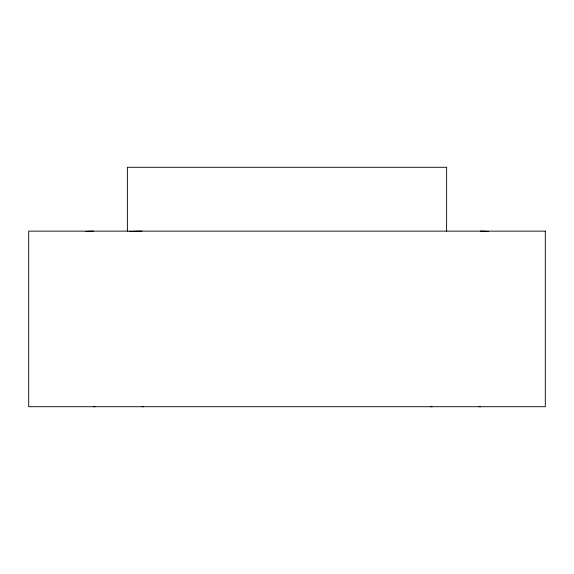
<?xml version="1.0" encoding="UTF-8"?>
<svg xmlns="http://www.w3.org/2000/svg" width="574" height="574" viewBox="0 0 574 574"><rect width="100%" height="100%" fill="white"/><g stroke="black" fill="none" stroke-linecap="round" stroke-linejoin="round"><path stroke-width="0.86" d="M446.622 231.135L446.622 167.285L127.378 167.285L127.378 231.135M480.603 231.143A34.713 3.444 -5.7 0 1 488.696 231.602M480.603 406.701A34.713 3.444 5.7 0 1 479.017 406.686M129.258 231.602A34.713 3.444 -5.7 0 1 142 231.143M143.486 406.686A34.713 3.444 5.7 0 1 142 406.701M85.304 231.602A34.713 3.444 5.7 0 1 93.397 231.143M94.983 406.686A34.713 3.444 -5.7 0 1 93.397 406.701M432 406.701A34.713 3.444 -5.7 0 1 430.514 406.686M545.3 231.135L28.7 231.135L28.7 406.715L545.3 406.715L545.3 231.135"/></g></svg>
